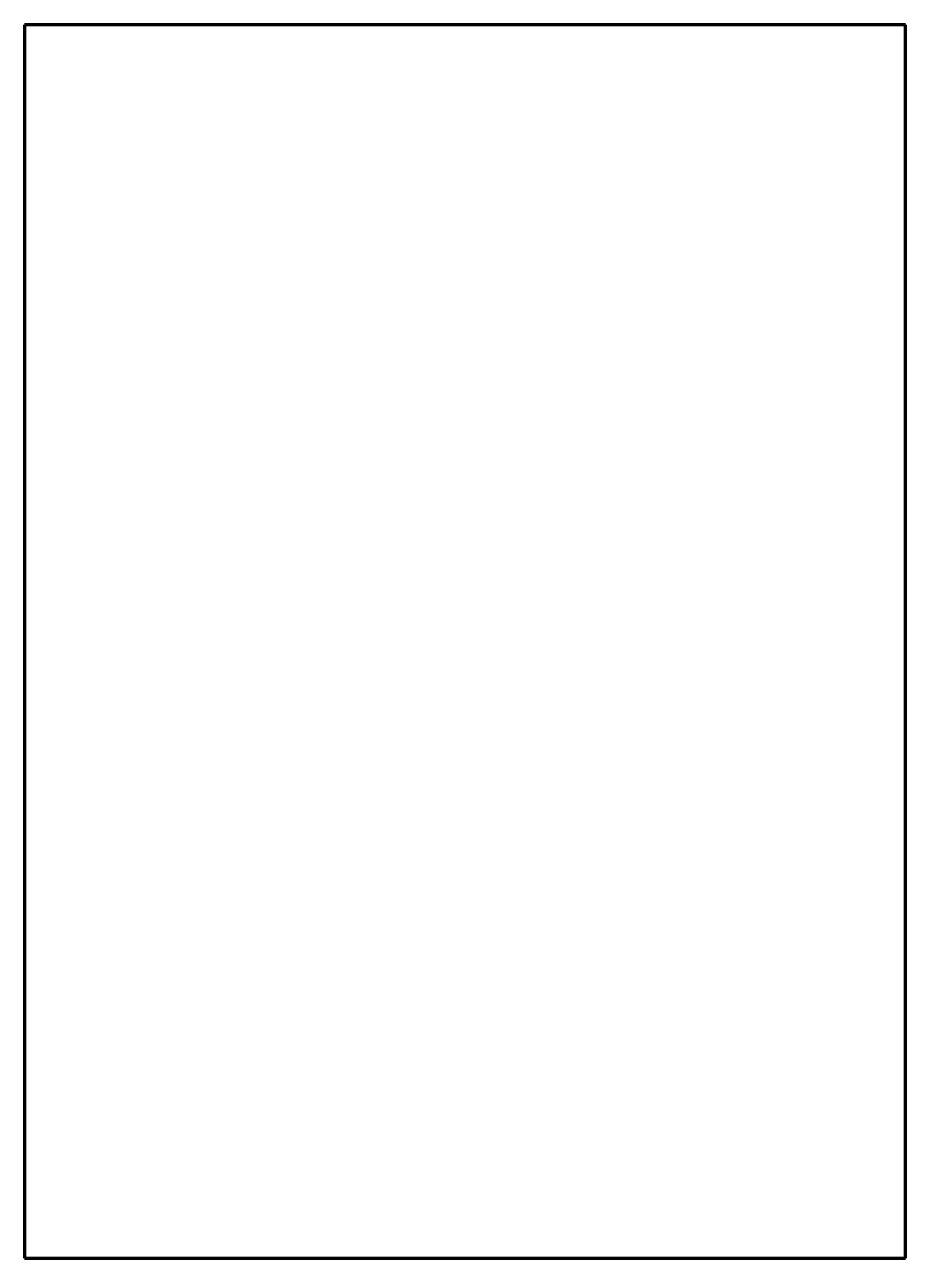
# Model space of a CAD drawing. Header units: millimetres. Extents: x 0 to 284, y 0 to 398.
import ezdxf

# ---------------------------------------------------------------- set-up
doc = ezdxf.new("R2010")
doc.units = ezdxf.units.MM
doc.layers.add('Outer_Loop', color=7, linetype='Continuous')

msp = doc.modelspace()

# ---------------------------------------------------------------- linework, layer by layer
at = {"layer": 'Outer_Loop', "color": 3, "linetype": 'Continuous', "lineweight": 211}
for p, q in [((0, 397.5), (0, 0)), ((284, 397.5), (0, 397.5)), ((284, 0), (284, 397.5)), ((0, 0), (284, 0))]:
    msp.add_line(p, q, dxfattribs=at)

doc.saveas('drawing.dxf')
